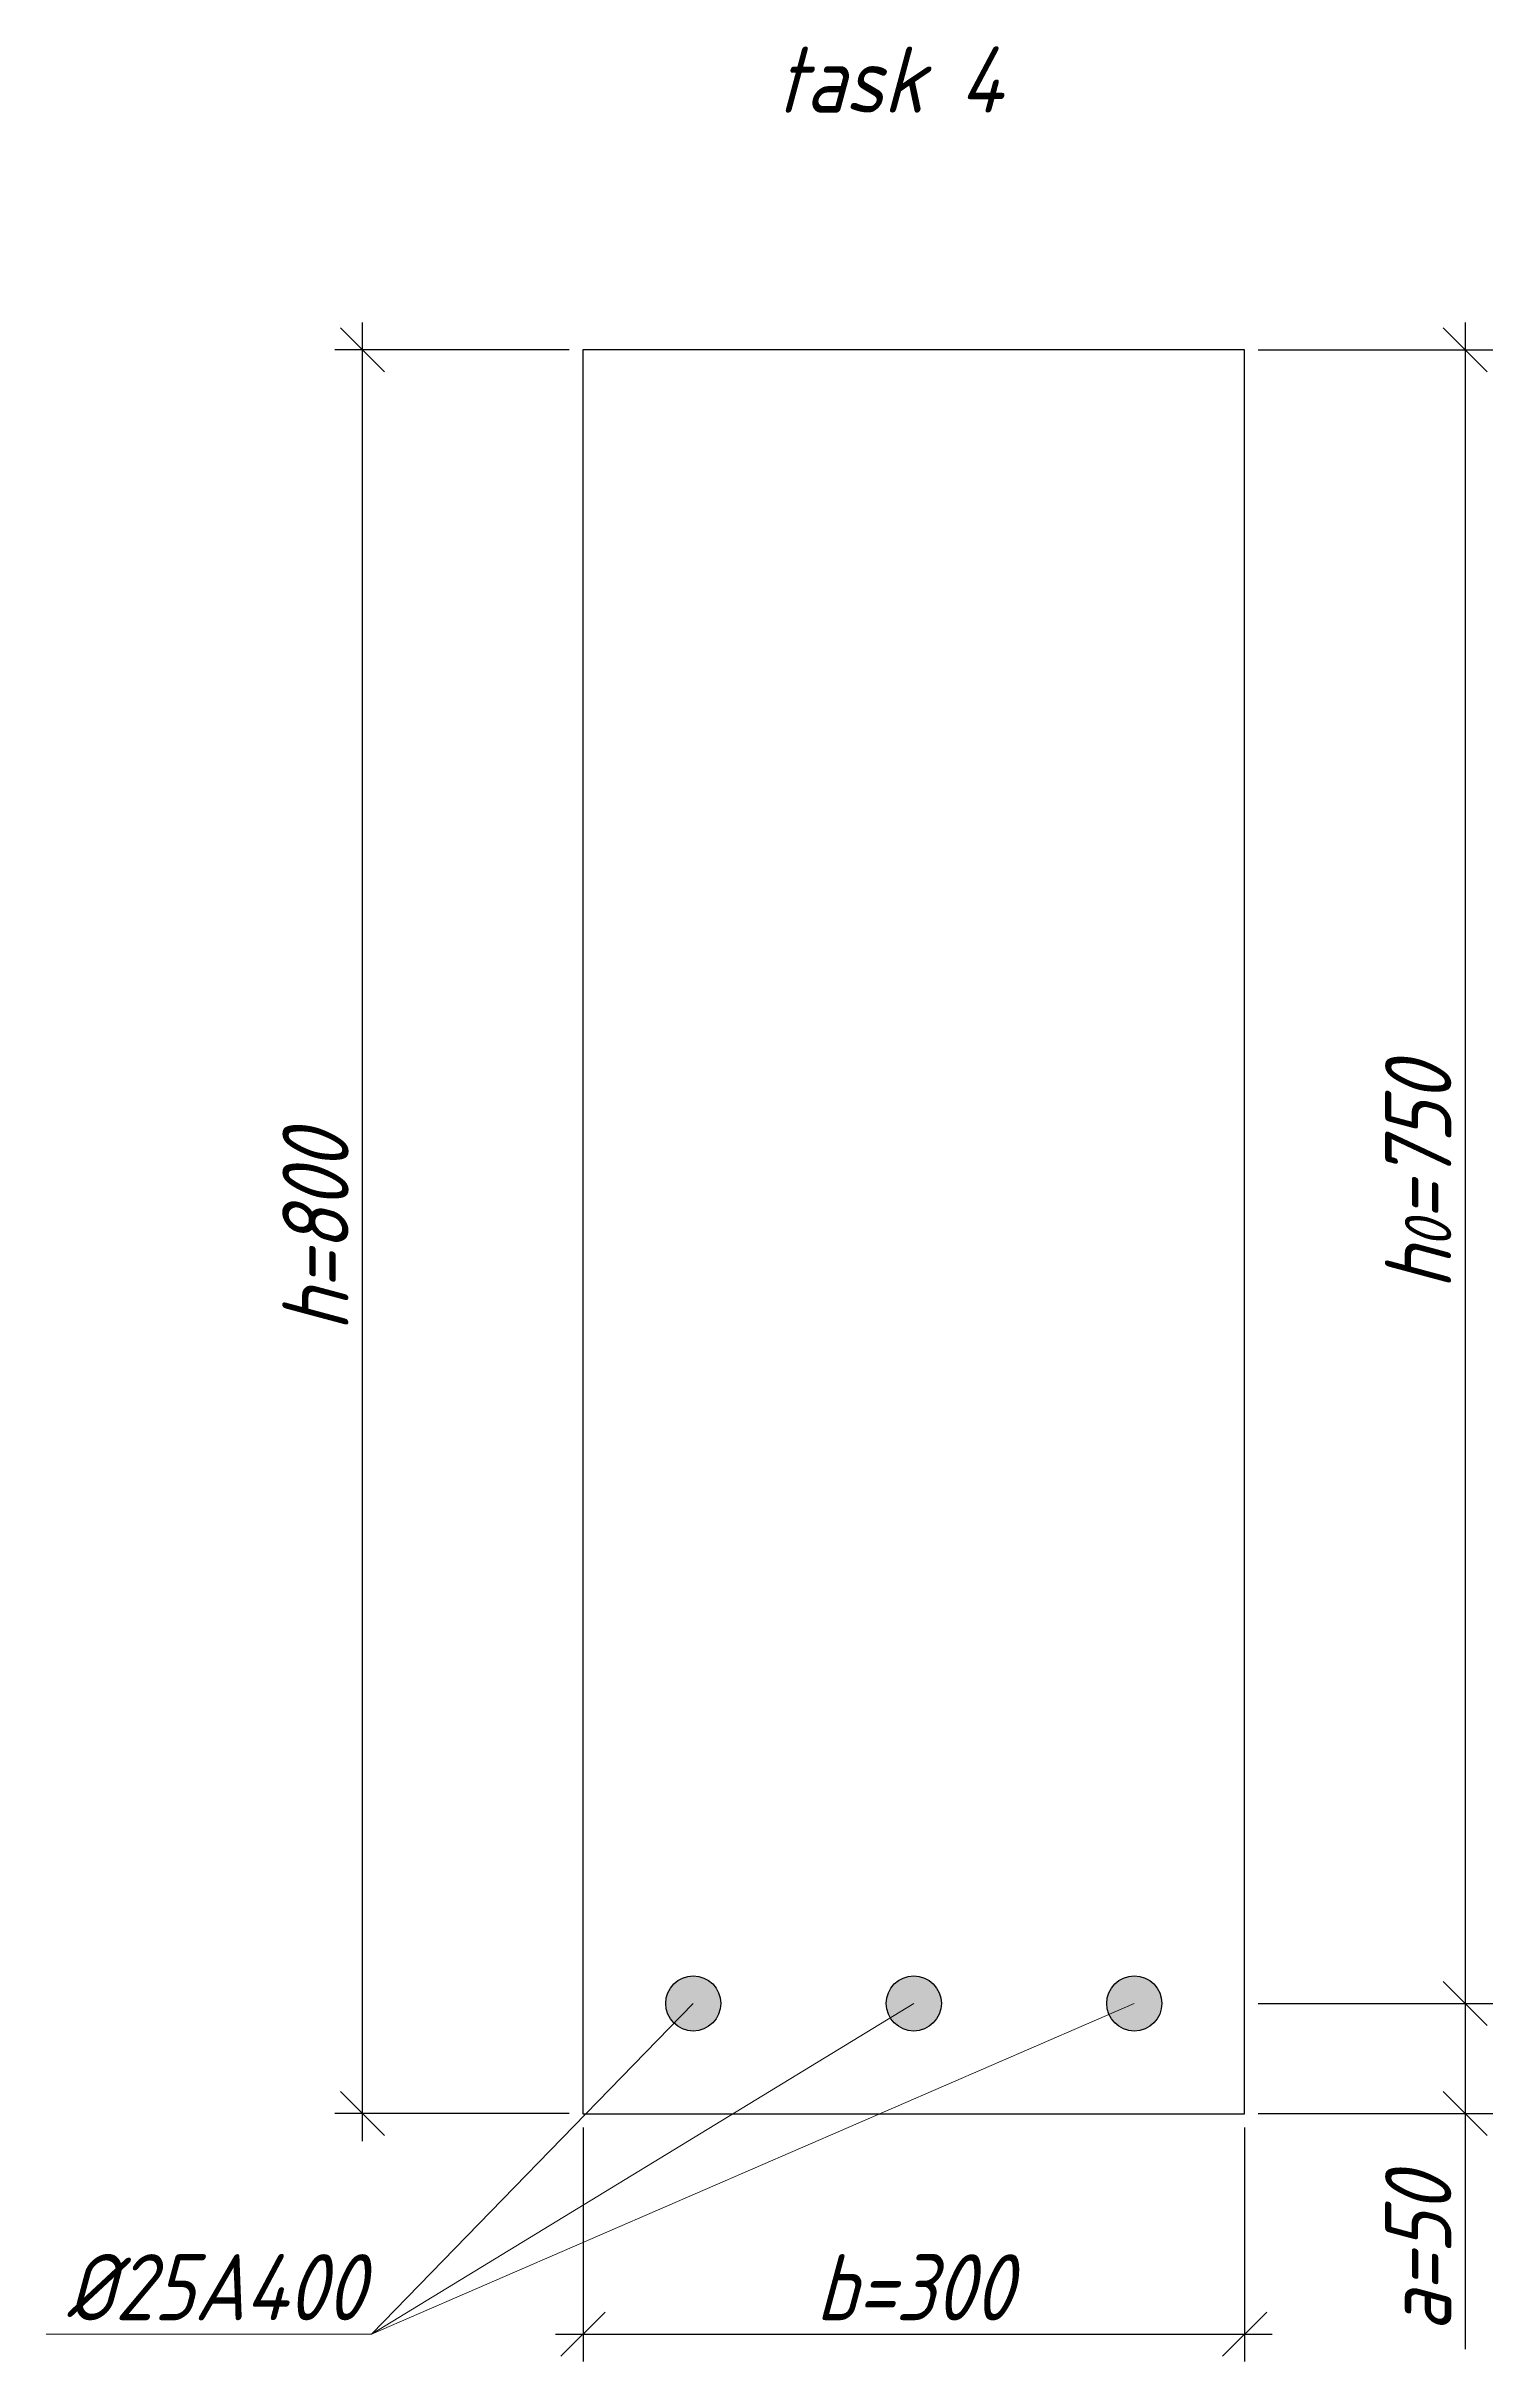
# Model space of a CAD drawing. Header units: millimetres. Extents: x -180 to 58926, y -10791 to 13515.
# Drawn here: x 1992 to 2648, y 120 to 1171 of the extents above; entities that cross this region are included whole.
import ezdxf

# ---------------------------------------------------------------- set-up
doc = ezdxf.new("R2010")
doc.units = ezdxf.units.MM
for name, color, linetype, lineweight in [('basic', 95, 'Continuous', 30), ('size', 45, 'Continuous', 20), ('text', 13, 'Continuous', 20), ('thin', 153, 'Continuous', 18)]:
    doc.layers.add(name, color=color, linetype=linetype, lineweight=lineweight)
doc.styles.add('Structures', font='isocpeur.ttf', dxfattribs={"width": 0.85, "oblique": 15})
doc.dimstyles.new('Structures', dxfattribs={"dimtxt": 3, "dimasz": 2, "dimexe": 1.25, "dimexo": 0.625, "dimtad": 1, "dimtxsty": 'Structures', "dimblk": 'OBLIQUE', "dimcen": 2.5, "dimdle": 1.25, "dimadec": 0, "dimazin": 0, "dimtfac": 1, "dimtmove": 0, "dimatfit": 3, "dimfxl": 1, "dimarcsym": 0})

# ---------------------------------------------------------------- blocks, each defined once
blk = doc.blocks.new('_Oblique')
at = {"color": 0, "linetype": 'ByBlock', "lineweight": -2}
blk.add_line((-0.5, -0.5), (0.5, 0.5), dxfattribs=at)
blk = doc.blocks.new('*D33')
at = {"layer": 'Defpoints', "color": 0, "transparency": 16777216}
for p in [(2235.1, 232.9), (2535.1, 232.9), (2535.1, 132.9)]:
    blk.add_point(p, dxfattribs=at)
at = {"layer": 'size', "color": 0, "lineweight": -2, "transparency": 16777216}
for p, q in [((2235.1, 226.6), (2235.1, 120.4)), ((2535.1, 226.6), (2535.1, 120.4)), ((2222.6, 132.9), (2547.6, 132.9))]:
    blk.add_line(p, q, dxfattribs=at)
at = {"layer": 'size', "color": 0, "lineweight": -2, "transparency": 16777216, "xscale": 20, "yscale": 20, "zscale": 20, "rotation": 180}
blk.add_blockref('_Oblique', (2235.1, 132.9), dxfattribs=at)
at = {"layer": 'size', "color": 0, "lineweight": -2, "transparency": 16777216, "xscale": 20, "yscale": 20, "zscale": 20}
blk.add_blockref('_Oblique', (2535.1, 132.9), dxfattribs=at)
at = {"layer": 'size', "color": 0, "transparency": 16777216, "insert": (2385.1, 154.1), "char_height": 30, "attachment_point": 5, "style": 'Structures'}
blk.add_mtext('b=300', dxfattribs=at)
blk = doc.blocks.new('*D34')
at = {"layer": 'Defpoints', "color": 0, "transparency": 16777216}
for p in [(2135.1, 1032.9), (2235.1, 1032.9), (2235.1, 232.9)]:
    blk.add_point(p, dxfattribs=at)
at = {"layer": 'size', "color": 0, "lineweight": -2, "transparency": 16777216}
for p, q in [((2135.1, 220.4), (2135.1, 1045.4)), ((2228.8, 1032.9), (2122.6, 1032.9)), ((2228.8, 232.9), (2122.6, 232.9))]:
    blk.add_line(p, q, dxfattribs=at)
at = {"layer": 'size', "color": 0, "lineweight": -2, "transparency": 16777216, "xscale": 20, "yscale": 20, "zscale": 20}
for p, rotation in [((2135.1, 1032.9), 90), ((2135.1, 232.9), 270)]:
    blk.add_blockref('_Oblique', p, dxfattribs=dict(at, rotation=rotation))
at = {"layer": 'size', "color": 0, "transparency": 16777216, "insert": (2113.8, 632.9), "char_height": 30, "attachment_point": 5, "rotation": 90, "style": 'Structures'}
blk.add_mtext('h=800', dxfattribs=at)
blk = doc.blocks.new('*D35')
at = {"layer": 'Defpoints', "color": 0, "transparency": 16777216}
for p in [(2535.1, 1032.9), (2535.1, 282.9), (2635.1, 282.9)]:
    blk.add_point(p, dxfattribs=at)
at = {"layer": 'size', "color": 0, "lineweight": -2, "transparency": 16777216}
for p, q in [((2635.1, 1045.4), (2635.1, 270.4)), ((2541.3, 1032.9), (2647.6, 1032.9)), ((2541.3, 282.9), (2647.6, 282.9))]:
    blk.add_line(p, q, dxfattribs=at)
at = {"layer": 'size', "color": 0, "lineweight": -2, "transparency": 16777216, "xscale": 20, "yscale": 20, "zscale": 20}
for p, rotation in [((2635.1, 1032.9), 90), ((2635.1, 282.9), 270)]:
    blk.add_blockref('_Oblique', p, dxfattribs=dict(at, rotation=rotation))
at = {"layer": 'size', "color": 0, "transparency": 16777216, "insert": (2613.8, 657.9), "char_height": 30, "attachment_point": 5, "rotation": 90, "style": 'Structures'}
blk.add_mtext('h{\\H0.7x;\\S^ 0;}=750', dxfattribs=at)
blk = doc.blocks.new('*D36')
at = {"layer": 'Defpoints', "color": 0, "transparency": 16777216}
for p in [(2535.1, 282.9), (2535.1, 232.9), (2635.1, 232.9)]:
    blk.add_point(p, dxfattribs=at)
at = {"layer": 'size', "color": 0, "lineweight": -2, "transparency": 16777216}
for p, q in [((2635.1, 295.4), (2635.1, 232.9)), ((2541.3, 282.9), (2647.6, 282.9)), ((2541.3, 232.9), (2647.6, 232.9)), ((2635.1, 232.9), (2635.1, 126))]:
    blk.add_line(p, q, dxfattribs=at)
at = {"layer": 'size', "color": 0, "lineweight": -2, "transparency": 16777216, "xscale": 20, "yscale": 20, "zscale": 20}
for p, rotation in [((2635.1, 282.9), 90), ((2635.1, 232.9), 270)]:
    blk.add_blockref('_Oblique', p, dxfattribs=dict(at, rotation=rotation))
at = {"layer": 'size', "color": 0, "transparency": 16777216, "insert": (2613.8, 169.5), "char_height": 30, "attachment_point": 5, "rotation": 90, "style": 'Structures'}
blk.add_mtext('a=50', dxfattribs=at)

msp = doc.modelspace()

# ---------------------------------------------------------------- hatches: boundary and pattern name
at = {"layer": 'basic'}
h = msp.add_hatch(color=256, dxfattribs=at)
h.dxf.hatch_style = 1
h.paths.add_polyline_path([(2297.58, 282.871, 1), (2272.58, 282.871, 1)])
h.paths.add_polyline_path([(2397.58, 282.871, 1), (2372.58, 282.871, 1)])
h.paths.add_polyline_path([(2497.58, 282.871, 1), (2472.58, 282.871, 1)])

# ---------------------------------------------------------------- linework, layer by layer
for p, q in [((2535.08, 1032.871), (2235.08, 1032.871)), ((2235.08, 1032.871), (2235.08, 232.871)), ((2535.08, 232.871), (2535.08, 1032.871)), ((2235.08, 232.871), (2535.08, 232.871))]:
    msp.add_line(p, q, dxfattribs=at)
for centre in [(2285.08, 282.871), (2385.08, 282.871), (2485.08, 282.871)]:
    msp.add_circle(centre, 12.5, dxfattribs=at)
at = {"layer": 'thin'}
for p, q in [((2285.08, 282.871), (2139.172, 132.871)), ((2139.172, 132.871), (2385.08, 282.871)), ((2139.172, 132.871), (2485.08, 282.871)), ((2139.172, 132.871), (1991.736, 132.871))]:
    msp.add_line(p, q, dxfattribs=at)

# ---------------------------------------------------------------- texts
at = {"layer": 'text', "char_height": 30, "width": 137.52879, "attachment_point": 5, "style": 'Structures'}
for s, insert in [('task 4', (2373.933, 1155.522)), ('%%C25A400', (2068.24, 154.134))]:
    msp.add_mtext(s, dxfattribs=dict(at, insert=insert))

# ---------------------------------------------------------------- dimensions: what is measured, and where the dimension line sits
at = {"layer": 'size'}
for base, p1, p2, text, picture, middle in [((2135.08, 1032.871), (2235.08, 232.871), (2235.08, 1032.871), 'h=<>', '*D34', (2113.83, 632.871)), ((2635.08, 282.871), (2535.08, 1032.871), (2535.08, 282.871), 'h{\\H0.7x;\\S^ 0;}=<>', '*D35', (2613.83, 657.871)), ((2635.08, 232.871), (2535.08, 282.871), (2535.08, 232.871), 'a=<>', '*D36', (2613.83, 169.452))]:
    dim = msp.add_linear_dim(base=base, p1=p1, p2=p2, angle=90, text=text, dimstyle='Structures', dxfattribs=at)
    dim.commit()
    dim.dimension.update_dxf_attribs({"geometry": picture, "text_midpoint": middle})
dim = msp.add_linear_dim(base=(2535.08, 132.871), p1=(2235.08, 232.871), p2=(2535.08, 232.871), text='b=<>', dimstyle='Structures', dxfattribs=at)
dim.commit()
dim.dimension.update_dxf_attribs({"geometry": '*D33', "text_midpoint": (2385.08, 154.121)})

doc.saveas('drawing.dxf')
